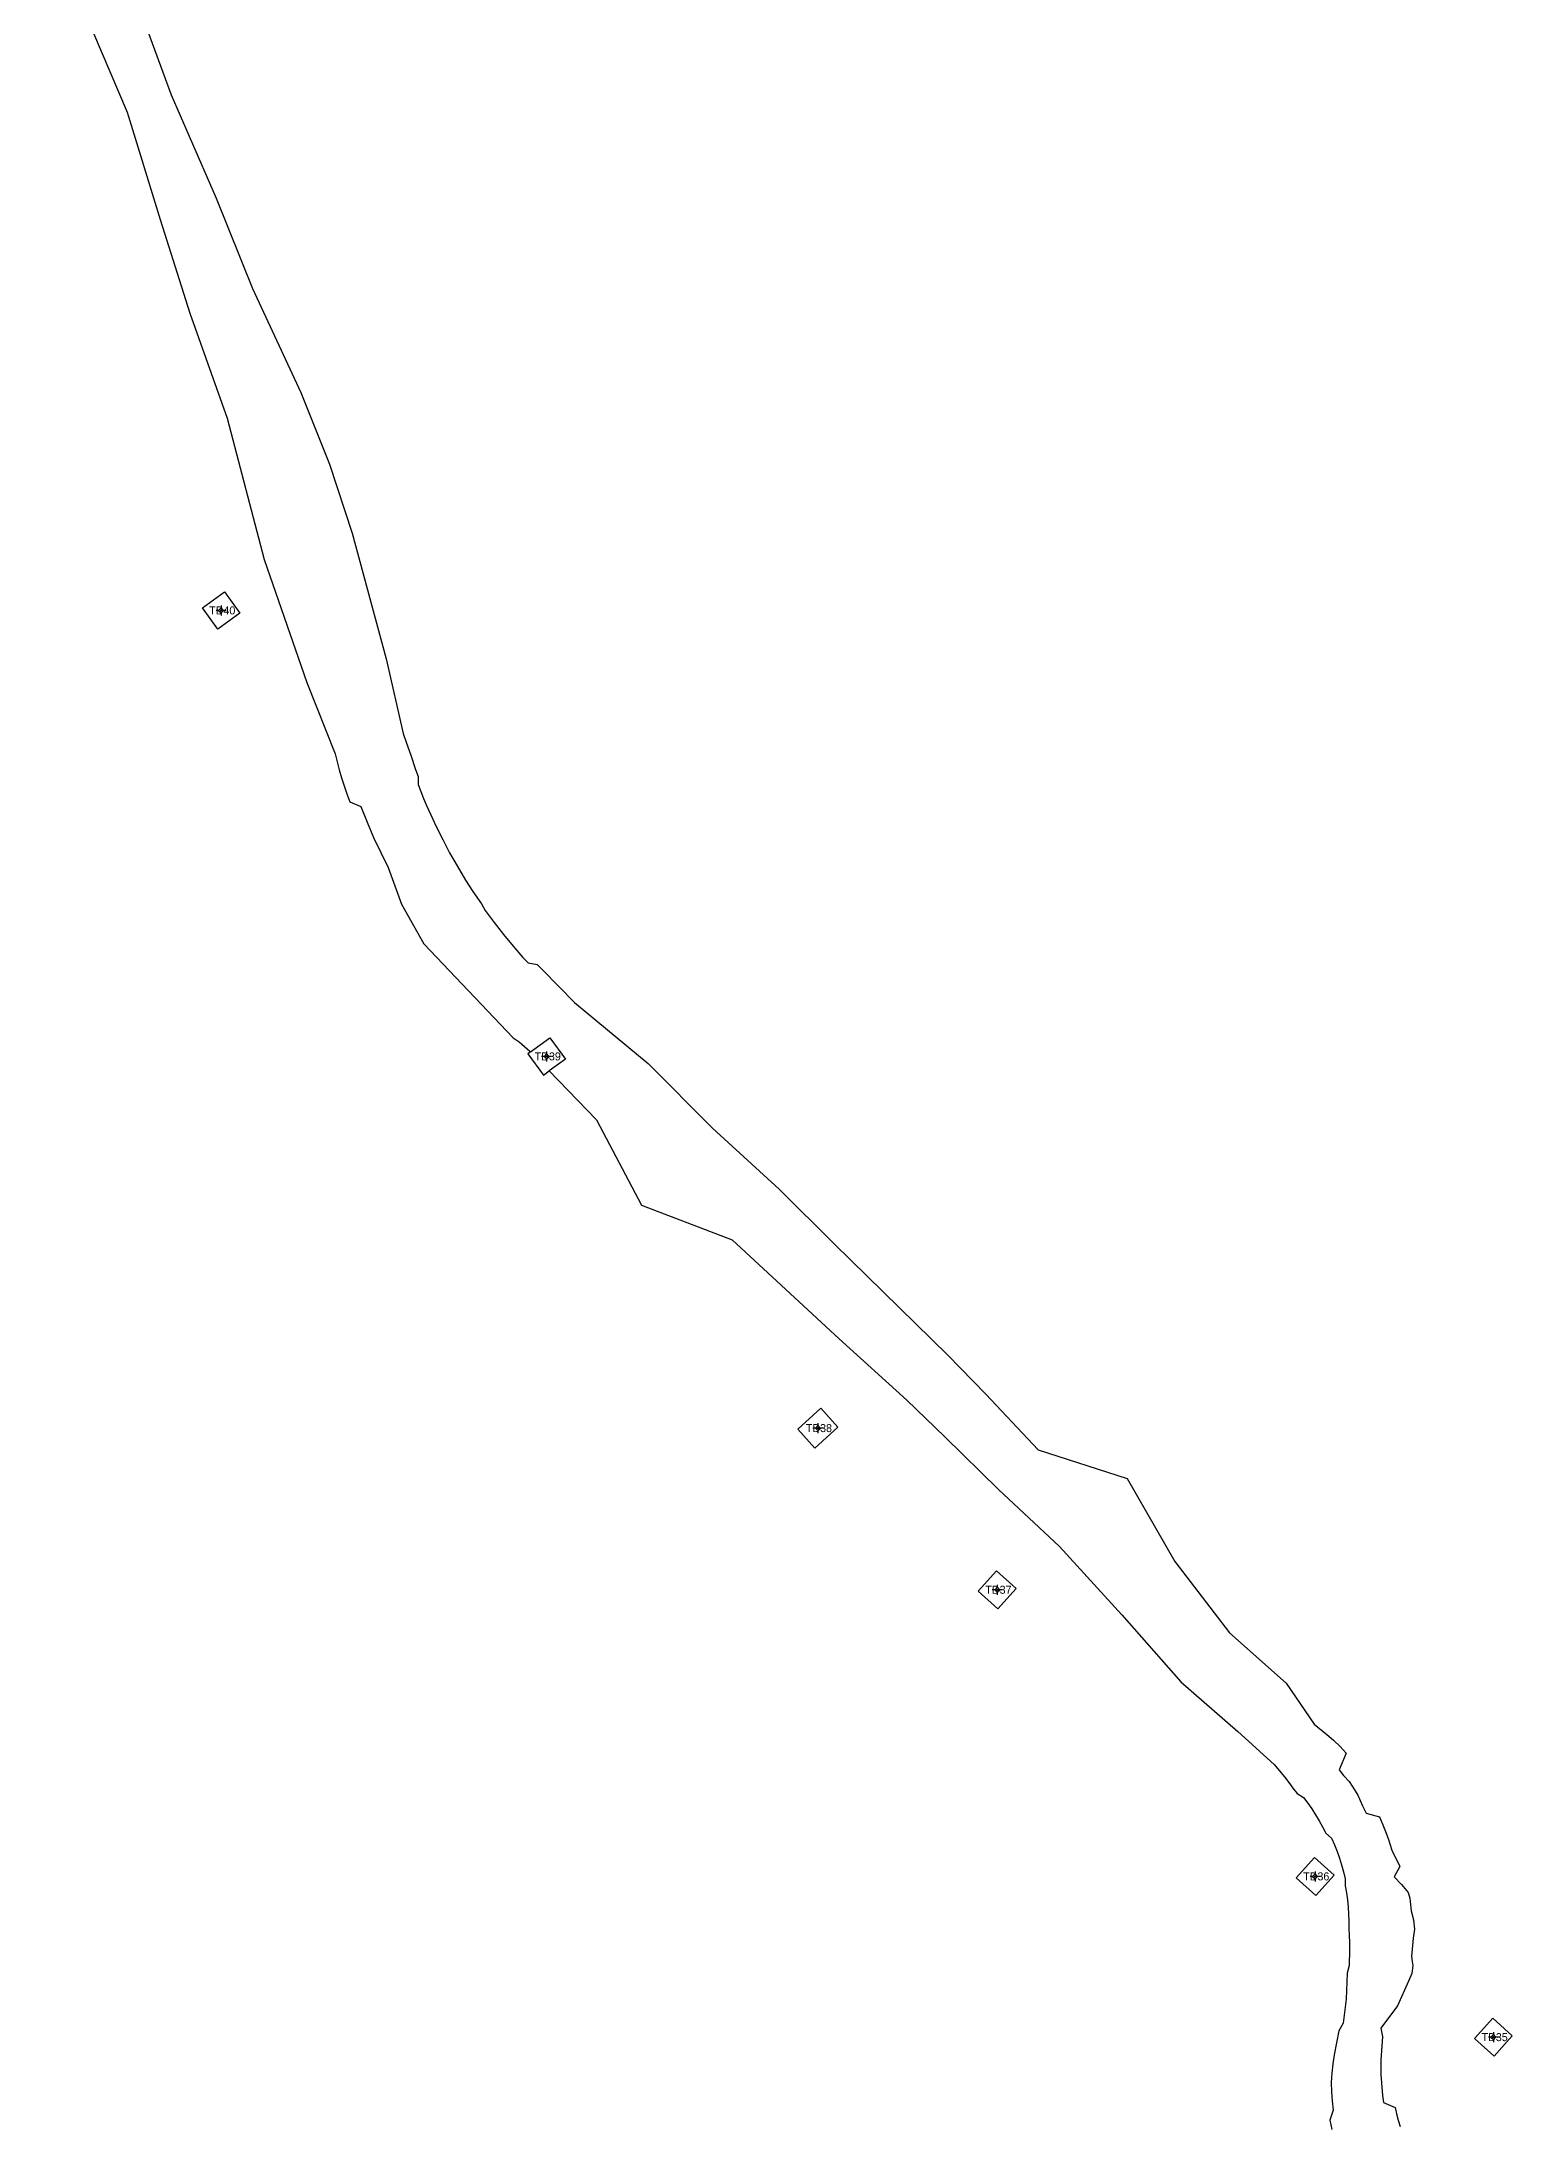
# Model space of a CAD drawing. Extents: x 543554 to 548996, y 1840763 to 1844578.
# Drawn here: x 545689 to 546056, y 1842803 to 1843324 of the extents above; entities that cross this region are included whole.
import ezdxf

# ---------------------------------------------------------------- set-up
doc = ezdxf.new("R2010")
doc.units = 0
for name, color, linetype in [('Level 11', 7, 'Continuous'), ('Level 16', 7, 'Continuous'), ('Level 30', 7, 'Continuous')]:
    doc.layers.add(name, color=color, linetype=linetype)

msp = doc.modelspace()

# ---------------------------------------------------------------- linework, layer by layer
at = {"layer": 'Level 11'}
for p, q in [((545733.01, 1843181.72), (545732.39, 1843181.72)), ((545733.64, 1843182.35), (545733.01, 1843181.72)), ((545733.01, 1843181.72), (545733.64, 1843181.1)), ((545733.64, 1843182.97), (545733.64, 1843182.35)), ((545734.26, 1843181.72), (545733.64, 1843182.35)), ((545733.64, 1843181.1), (545734.26, 1843181.72)), ((545733.64, 1843181.1), (545733.64, 1843180.47)), ((545734.89, 1843181.72), (545734.26, 1843181.72)), ((545814.37, 1843070.26), (545813.75, 1843070.26)), ((545815, 1843070.88), (545814.37, 1843070.26)), ((545814.37, 1843070.26), (545815, 1843069.63)), ((545815, 1843071.51), (545815, 1843070.88)), ((545815.62, 1843070.26), (545815, 1843070.88)), ((545815, 1843069.63), (545815.62, 1843070.26)), ((545815, 1843069.63), (545815, 1843069.01)), ((545816.25, 1843070.26), (545815.62, 1843070.26)), ((545882.8, 1842978), (545882.18, 1842977.37)), ((545882.8, 1842978.62), (545882.8, 1842978)), ((545883.43, 1842977.37), (545882.8, 1842978)), ((545882.18, 1842977.37), (545881.55, 1842977.37)), ((545882.18, 1842977.37), (545882.8, 1842976.75)), ((545882.8, 1842976.75), (545883.43, 1842977.37)), ((545882.8, 1842976.75), (545882.8, 1842976.12)), ((545884.05, 1842977.37), (545883.43, 1842977.37)), ((545927.01, 1842936.97), (545926.39, 1842936.97)), ((545927.64, 1842937.59), (545927.01, 1842936.97)), ((545927.01, 1842936.97), (545927.64, 1842936.34)), ((545927.64, 1842938.22), (545927.64, 1842937.59)), ((545928.26, 1842936.97), (545927.64, 1842937.59)), ((545927.64, 1842936.34), (545928.26, 1842936.97)), ((545927.64, 1842936.34), (545927.64, 1842935.72)), ((545928.89, 1842936.97), (545928.26, 1842936.97)), ((546006.5, 1842865.34), (546005.87, 1842865.34)), ((546007.12, 1842865.96), (546006.5, 1842865.34)), ((546006.5, 1842865.34), (546007.12, 1842864.71)), ((546007.12, 1842866.59), (546007.12, 1842865.96)), ((546007.75, 1842865.34), (546007.12, 1842865.96)), ((546007.12, 1842864.71), (546007.75, 1842865.34)), ((546007.12, 1842864.71), (546007.12, 1842864.09)), ((546008.37, 1842865.34), (546007.75, 1842865.34)), ((546051.07, 1842825.17), (546050.45, 1842825.17)), ((546051.7, 1842825.79), (546051.07, 1842825.17)), ((546051.07, 1842825.17), (546051.7, 1842824.54)), ((546051.7, 1842826.42), (546051.7, 1842825.79)), ((546052.32, 1842825.17), (546051.7, 1842825.79)), ((546051.7, 1842824.54), (546052.32, 1842825.17)), ((546051.7, 1842824.54), (546051.7, 1842823.92)), ((546052.95, 1842825.17), (546052.32, 1842825.17))]:
    msp.add_line(p, q, dxfattribs=at)
for centre in [(545733.64, 1843181.72), (545815, 1843070.26), (545882.8, 1842977.37), (545927.64, 1842936.97), (546007.12, 1842865.34), (546051.69, 1842825.17)]:
    msp.add_circle(centre, 0.15, dxfattribs=at)
at = {"layer": 'Level 30'}
for points in [[(545688.76, 1843356.59), (545710.12, 1843306.2), (545718.43, 1843279.4), (545725.8, 1843255.98), (545735.15, 1843229.78), (545744.39, 1843194.45), (545755.05, 1843163.67), (545762.11, 1843145.87), (545763.13, 1843141.9), (545763.7, 1843139.86), (545765.07, 1843135.86), (545765.79, 1843133.88), (545768.55, 1843132.68), (545770.1, 1843128.81), (545771.76, 1843124.98), (545773.52, 1843121.2), (545775.38, 1843117.47), (545778.76, 1843108.29), (545784.33, 1843098.43), (545806.6, 1843074.91), (545808.13, 1843073.87), (545810.81, 1843071.61), (545810.99, 1843071.42)], [(545711.68, 1843336.51), (545721.12, 1843310.53), (545732.43, 1843284.73), (545741.5, 1843262.16), (545753.57, 1843236.16), (545760.73, 1843218.23), (545766.36, 1843201.03), (545774.88, 1843169.62), (545779.11, 1843150.97), (545779.86, 1843148.8), (545781.04, 1843145.53), (545782.25, 1843141.99), (545782.89, 1843140.23), (545782.85, 1843138.21), (545784.25, 1843134.72), (545784.99, 1843132.99), (545786.53, 1843129.56), (545787.34, 1843127.86), (545789.02, 1843124.49), (545790.74, 1843121.15), (545792.6, 1843117.88), (545794.73, 1843114.34), (545796.57, 1843111.48), (545798.68, 1843108.37), (545799.66, 1843106.76), (545801.9, 1843103.73), (545804.22, 1843100.76), (545806.61, 1843097.85), (545809.08, 1843095.01), (545810.35, 1843093.62), (545812.67, 1843093.22), (545813.96, 1843091.87), (545822, 1843083.75), (545840.42, 1843068.48), (545856.51, 1843052.33), (545873.11, 1843037.11), (545886.99, 1843023.3), (545915.33, 1842995.56), (545924.83, 1842985.89), (545937.89, 1842971.93), (545960.13, 1842964.75), (545972.02, 1842944.02), (545985.74, 1842926.21), (545999.89, 1842913.65), (546006.87, 1842903.37), (546010.04, 1842900.79), (546011.7, 1842899.36), (546013.37, 1842897.82), (546014.92, 1842896.17), (546013.17, 1842891.97), (546014.24, 1842890.53), (546015.65, 1842889.05), (546017.13, 1842886.71), (546017.82, 1842885.68), (546018.94, 1842883.01), (546019.91, 1842881.11), (546023.2, 1842880.25), (546024.07, 1842878.21), (546024.88, 1842876.14), (546025.45, 1842874.54), (546026.29, 1842871.93), (546028.29, 1842867.83), (546026.86, 1842865.27), (546028.72, 1842863.35), (546030.36, 1842861.3), (546030.77, 1842859.87), (546030.91, 1842859.06), (546031.11, 1842856.77), (546031.73, 1842854.49), (546031.97, 1842852.18), (546031.67, 1842849.87), (546031.19, 1842845.28), (546031.36, 1842844.1), (546031.55, 1842843.06), (546031.33, 1842841.08), (546030.43, 1842839.18), (546027.68, 1842832.99), (546023.53, 1842827.41), (546023.93, 1842825.34), (546023.57, 1842819.39), (546023.54, 1842817.61), (546023.58, 1842815.83), (546023.99, 1842810.56), (546024.21, 1842808.81), (546027.09, 1842807.58), (546027.44, 1842805.98), (546027.87, 1842804.39), (546028.36, 1842802.82)], [(545738.33, 1843181.06), (545732.84, 1843177.05), (545728.95, 1843182.38), (545734.44, 1843186.39), (545738.33, 1843181.06)], [(545810.99, 1843071.42), (545815.8, 1843074.93), (545819.69, 1843069.6), (545815.63, 1843066.63)], [(545810.99, 1843071.42), (545810.31, 1843070.92), (545814.2, 1843065.59), (545815.63, 1843066.63)], [(545815.63, 1843066.63), (545827.46, 1843054.42), (545838.76, 1843033.08), (545861.42, 1843024.42), (545888.16, 1842999.69), (545905.03, 1842984.39), (545914.59, 1842975.2), (545927.99, 1842961.99), (545943.23, 1842947.78), (545958.79, 1842930.73), (545973.59, 1842914), (545987.8, 1842901.51), (545996.89, 1842893.34), (545999.48, 1842890.18), (546000.52, 1842888.84), (546001.54, 1842887.41), (546002.59, 1842886.02), (546004.21, 1842885.08), (546005.26, 1842883.67), (546006.26, 1842882.23), (546007.2, 1842880.76), (546008.11, 1842879.24), (546008.96, 1842877.71), (546009.76, 1842876.14), (546011.25, 1842874.89), (546011.95, 1842873.25), (546012.6, 1842871.59), (546013.19, 1842869.9), (546013.73, 1842868.2), (546014.21, 1842866.48), (546014.63, 1842864.75), (546014.63, 1842862.94), (546014.93, 1842861.19), (546015.18, 1842859.44), (546015.37, 1842857.68), (546015.49, 1842855.91), (546015.56, 1842854.14), (546015.57, 1842852.37), (546015.63, 1842850.59), (546015.72, 1842848.8), (546015.75, 1842847.01), (546015.66, 1842843.09), (546015.11, 1842841.15), (546014.87, 1842834.64), (546014.1, 1842828.62), (546013.07, 1842826.74), (546011.9, 1842820.76), (546011.55, 1842818.48), (546011.3, 1842816.18), (546011.15, 1842813.86), (546011.18, 1842811.54), (546011.37, 1842809.22), (546011.67, 1842806.92), (546010.81, 1842804.38), (546011.32, 1842802.05)], [(545887.84, 1842977.61), (545882.05, 1842972.38), (545877.76, 1842977.13), (545883.55, 1842982.36), (545887.84, 1842977.61)], [(545932.36, 1842937.29), (545927.81, 1842932.23), (545922.91, 1842936.65), (545927.46, 1842941.7), (545932.36, 1842937.29)], [(546011.85, 1842865.65), (546007.3, 1842860.6), (546002.4, 1842865.02), (546006.95, 1842870.07), (546011.85, 1842865.65)], [(546056.42, 1842825.49), (546051.87, 1842820.43), (546046.97, 1842824.85), (546051.52, 1842829.9), (546056.42, 1842825.49)]]:
    msp.add_lwpolyline(points, dxfattribs=at)

# ---------------------------------------------------------------- texts
at = {"layer": 'Level 16'}
for s, p in [('TD40', (545730.64, 1843180.72)), ('TD39', (545812.02, 1843069.26)), ('TD38', (545879.8, 1842976.37)), ('TD37', (545924.69, 1842935.97)), ('TD36', (546004.13, 1842864.34)), ('TD35', (546048.73, 1842824.17))]:
    msp.add_text(s, height=2, dxfattribs=at).set_placement(p)

doc.saveas('drawing.dxf')
